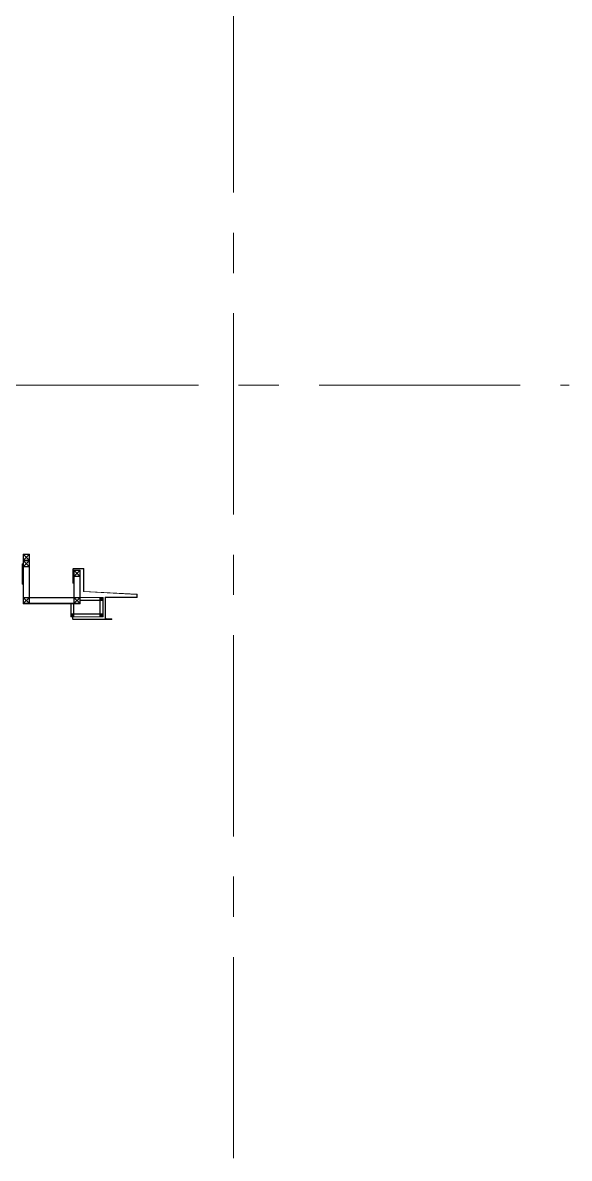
# Model space of a CAD drawing. Header units: millimetres. Extents: x 652937 to 1670132, y 1473552 to 2851037.
# Drawn here: x 663532.66 to 663536.98, y 1524455.64 to 1524464.6 of the extents above; entities that cross this region are included whole.
import ezdxf

# ---------------------------------------------------------------- set-up
doc = ezdxf.new("R2010")
doc.units = ezdxf.units.MM
doc.linetypes.add('XKITLINE00', pattern=[0])
doc.linetypes.add('XKITLINE02', pattern=[4, 2, -2])
doc.layers.add('Part', color=2, linetype='Continuous', lineweight=0)
doc.layers.add('S-GRID', color=1, linetype='Continuous', lineweight=9)

# ---------------------------------------------------------------- blocks, each defined once
blk = doc.blocks.new('*A1092749')
at = {"layer": 'S-GRID', "linetype": 'XKITLINE00', "lineweight": 0}
for p, q in [((566.349725, 31.898606), (574.287225, 31.898606)), ((575.874725, 31.898606), (577.462225, 31.898606)), ((579.049725, 31.898606), (586.987225, 31.898606)), ((588.574725, 31.898606), (588.921202, 31.898606))]:
    blk.add_line(p, q, dxfattribs=at)
blk = doc.blocks.new('*A1372905')
at = {"layer": 'S-GRID', "linetype": 'XKITLINE00', "lineweight": 0}
for p, q in [((575.678801, 39.491996), (575.678801, 47.429496)), ((575.678801, 36.316996), (575.678801, 37.904496)), ((575.678801, 26.791996), (575.678801, 34.729496)), ((575.678801, 23.616996), (575.678801, 25.204496)), ((575.678801, 14.091996), (575.678801, 22.029496)), ((575.678801, 10.916996), (575.678801, 12.504496)), ((575.678801, 1.391996), (575.678801, 9.329496))]:
    blk.add_line(p, q, dxfattribs=at)
blk = doc.blocks.new('*A1500984')
at = {"layer": 'Part', "linetype": 'XKITLINE00', "lineweight": 0}
for p, q in [((569.342182, 24.651106), (569.339502, 24.641106)), ((569.349502, 24.658426), (569.342182, 24.651106)), ((569.359502, 24.661106), (569.349502, 24.658426)), ((569.352002, 24.641106), (569.353007, 24.644856)), ((569.353007, 24.644856), (569.355752, 24.647601)), ((569.355752, 24.647601), (569.359502, 24.648606)), ((569.359502, 24.661106), (569.744502, 24.661106)), ((569.359502, 24.648606), (569.744502, 24.648606)), ((569.754502, 24.658426), (569.744502, 24.661106)), ((569.744502, 24.648606), (569.748252, 24.647601)), ((569.748252, 24.647601), (569.750997, 24.644856)), ((569.750997, 24.644856), (569.752002, 24.641106)), ((569.761823, 24.651106), (569.754502, 24.658426)), ((569.764502, 24.641106), (569.761823, 24.651106)), ((569.339502, 24.641106), (569.339502, 24.086106)), ((569.352002, 24.086106), (569.352002, 24.641106)), ((569.752002, 24.641106), (569.752002, 23.748117)), ((569.764502, 23.759976), (569.764502, 24.641106)), ((569.339502, 24.086106), (569.352002, 24.086106)), ((569.752002, 23.748117), (571.857397, 23.637122)), ((571.858055, 23.649605), (569.764502, 23.759976)), ((571.857002, 23.536106), (570.614502, 23.536106)), ((570.614502, 23.536106), (570.614502, 22.698606)), ((571.857002, 23.523606), (570.627002, 23.523606)), ((570.627002, 23.523606), (570.627002, 22.698606)), ((571.860752, 23.537111), (571.857002, 23.536106)), ((571.857002, 23.523606), (571.867002, 23.526285)), ((571.857397, 23.637122), (571.862443, 23.634794)), ((571.871512, 23.643397), (571.858055, 23.649605)), ((571.863497, 23.539856), (571.860752, 23.537111)), ((571.862443, 23.634794), (571.864502, 23.629632)), ((571.864502, 23.543606), (571.863497, 23.539856)), ((571.864502, 23.543606), (571.864502, 23.629632)), ((571.867002, 23.526285), (571.874323, 23.533606)), ((571.877002, 23.629632), (571.871512, 23.643397)), ((571.874323, 23.533606), (571.877002, 23.543606)), ((571.877002, 23.543606), (571.877002, 23.629632)), ((569.339502, 22.748606), (569.327002, 22.748606)), ((569.327002, 22.668606), (569.327002, 22.748606)), ((569.327002, 22.668606), (569.329682, 22.658606)), ((569.329682, 22.658606), (569.337002, 22.651285)), ((569.337002, 22.651285), (569.347002, 22.648606)), ((569.339502, 22.668606), (569.339502, 22.748606)), ((569.340507, 22.664856), (569.339502, 22.668606)), ((569.343252, 22.662111), (569.340507, 22.664856)), ((569.347002, 22.661106), (569.343252, 22.662111)), ((570.864502, 22.661106), (569.347002, 22.661106)), ((570.877002, 22.648606), (569.347002, 22.648606)), ((570.614502, 22.698606), (570.618856, 22.682356)), ((570.618856, 22.682356), (570.630752, 22.67046)), ((570.629682, 22.688606), (570.627002, 22.698606)), ((570.637002, 22.681285), (570.629682, 22.688606)), ((570.630752, 22.67046), (570.647002, 22.666106)), ((570.647002, 22.678606), (570.637002, 22.681285)), ((570.647002, 22.678606), (570.877002, 22.678606)), ((570.647002, 22.666106), (570.864502, 22.666106)), ((570.864502, 22.666106), (570.864502, 22.661106)), ((570.877002, 22.678606), (570.877002, 22.648606))]:
    blk.add_line(p, q, dxfattribs=at)
blk = doc.blocks.new('*A1501985')
at = {"layer": 'Part', "linetype": 'XKITLINE00', "lineweight": 0}
for p, q in [((569.342182, 24.651106), (569.339502, 24.641106)), ((569.349502, 24.658426), (569.342182, 24.651106)), ((569.359502, 24.661106), (569.349502, 24.658426)), ((569.352002, 24.641106), (569.353007, 24.644856)), ((569.353007, 24.644856), (569.355752, 24.647601)), ((569.355752, 24.647601), (569.359502, 24.648606)), ((569.359502, 24.661106), (569.744502, 24.661106)), ((569.359502, 24.648606), (569.744502, 24.648606)), ((569.754502, 24.658426), (569.744502, 24.661106)), ((569.744502, 24.648606), (569.748252, 24.647601)), ((569.748252, 24.647601), (569.750997, 24.644856)), ((569.750997, 24.644856), (569.752002, 24.641106)), ((569.761823, 24.651106), (569.754502, 24.658426)), ((569.764502, 24.641106), (569.761823, 24.651106)), ((569.339502, 24.641106), (569.339502, 24.086106)), ((569.352002, 24.086106), (569.352002, 24.641106)), ((569.752002, 24.641106), (569.752002, 23.748117)), ((569.764502, 23.759976), (569.764502, 24.641106)), ((569.339502, 24.086106), (569.352002, 24.086106)), ((569.752002, 23.748117), (571.857397, 23.637122)), ((571.858055, 23.649605), (569.764502, 23.759976)), ((571.857002, 23.536106), (570.614502, 23.536106)), ((570.614502, 23.536106), (570.614502, 22.698606)), ((571.857002, 23.523606), (570.627002, 23.523606)), ((570.627002, 23.523606), (570.627002, 22.698606)), ((571.860752, 23.537111), (571.857002, 23.536106)), ((571.857002, 23.523606), (571.867002, 23.526285)), ((571.857397, 23.637122), (571.862443, 23.634794)), ((571.871512, 23.643397), (571.858055, 23.649605)), ((571.863497, 23.539856), (571.860752, 23.537111)), ((571.862443, 23.634794), (571.864502, 23.629632)), ((571.864502, 23.543606), (571.863497, 23.539856)), ((571.864502, 23.543606), (571.864502, 23.629632)), ((571.867002, 23.526285), (571.874323, 23.533606)), ((571.877002, 23.629632), (571.871512, 23.643397)), ((571.874323, 23.533606), (571.877002, 23.543606)), ((571.877002, 23.543606), (571.877002, 23.629632)), ((569.339502, 22.748606), (569.327002, 22.748606)), ((569.327002, 22.668606), (569.327002, 22.748606)), ((569.327002, 22.668606), (569.329682, 22.658606)), ((569.329682, 22.658606), (569.337002, 22.651285)), ((569.337002, 22.651285), (569.347002, 22.648606)), ((569.339502, 22.668606), (569.339502, 22.748606)), ((569.340507, 22.664856), (569.339502, 22.668606)), ((569.343252, 22.662111), (569.340507, 22.664856)), ((569.347002, 22.661106), (569.343252, 22.662111)), ((570.864502, 22.661106), (569.347002, 22.661106)), ((570.877002, 22.648606), (569.347002, 22.648606)), ((570.614502, 22.698606), (570.618856, 22.682356)), ((570.618856, 22.682356), (570.630752, 22.67046)), ((570.629682, 22.688606), (570.627002, 22.698606)), ((570.637002, 22.681285), (570.629682, 22.688606)), ((570.630752, 22.67046), (570.647002, 22.666106)), ((570.647002, 22.678606), (570.637002, 22.681285)), ((570.647002, 22.678606), (570.877002, 22.678606)), ((570.647002, 22.666106), (570.864502, 22.666106)), ((570.864502, 22.666106), (570.864502, 22.661106)), ((570.877002, 22.678606), (570.877002, 22.648606))]:
    blk.add_line(p, q, dxfattribs=at)
blk = doc.blocks.new('*A1502986')
at = {"layer": 'Part', "linetype": 'XKITLINE02', "lineweight": 0}
for p, q in [((567.627002, 24.973606), (567.377002, 24.973606)), ((567.377002, 24.973606), (567.377002, 24.723606)), ((567.377002, 24.723606), (567.627002, 24.723606)), ((567.611002, 24.739606), (567.393002, 24.957606)), ((567.611002, 24.957606), (567.393002, 24.739606)), ((567.393002, 24.739606), (567.393002, 24.957606)), ((567.393002, 24.957606), (567.611002, 24.957606)), ((567.611002, 24.739606), (567.393002, 24.739606)), ((567.611002, 24.957606), (567.611002, 24.739606)), ((567.627002, 24.723606), (567.627002, 24.973606))]:
    blk.add_line(p, q, dxfattribs=at)
blk = doc.blocks.new('*A1503987')
at = {"layer": 'Part', "linetype": 'XKITLINE02', "lineweight": 0}
for p, q in [((569.627002, 24.598606), (569.377002, 24.598606)), ((569.377002, 24.598606), (569.377002, 24.348606)), ((569.377002, 24.348606), (569.627002, 24.348606)), ((569.611002, 24.364606), (569.393002, 24.582606)), ((569.611002, 24.582606), (569.393002, 24.364606)), ((569.393002, 24.364606), (569.393002, 24.582606)), ((569.393002, 24.582606), (569.611002, 24.582606)), ((569.611002, 24.364606), (569.393002, 24.364606)), ((569.611002, 24.582606), (569.611002, 24.364606)), ((569.627002, 24.348606), (569.627002, 24.598606))]:
    blk.add_line(p, q, dxfattribs=at)
blk = doc.blocks.new('*A1504988')
at = {"layer": 'Part', "linetype": 'XKITLINE02', "lineweight": 0}
for p, q in [((567.627002, 23.523606), (567.377002, 23.523606)), ((567.377002, 23.523606), (567.377002, 23.273606)), ((567.611002, 23.289606), (567.393002, 23.507606)), ((567.611002, 23.507606), (567.393002, 23.289606)), ((567.393002, 23.289606), (567.393002, 23.507606)), ((567.393002, 23.507606), (567.611002, 23.507606)), ((567.611002, 23.507606), (567.611002, 23.289606)), ((567.627002, 23.273606), (567.627002, 23.523606)), ((567.377002, 23.273606), (567.627002, 23.273606)), ((567.611002, 23.289606), (567.393002, 23.289606))]:
    blk.add_line(p, q, dxfattribs=at)
blk = doc.blocks.new('*A1505989')
at = {"layer": 'Part', "linetype": 'XKITLINE02', "lineweight": 0}
for p, q in [((569.377002, 22.873606), (569.252002, 22.873606)), ((569.252002, 22.873606), (569.252002, 22.748606)), ((569.367002, 22.758606), (569.262002, 22.863606)), ((569.367002, 22.863606), (569.262002, 22.758606)), ((569.262002, 22.758606), (569.262002, 22.863606)), ((569.262002, 22.863606), (569.367002, 22.863606)), ((569.367002, 22.863606), (569.367002, 22.758606)), ((569.377002, 22.748606), (569.377002, 22.873606)), ((569.252002, 22.748606), (569.377002, 22.748606)), ((569.367002, 22.758606), (569.262002, 22.758606))]:
    blk.add_line(p, q, dxfattribs=at)
blk = doc.blocks.new('*A1506990')
at = {"layer": 'Part', "linetype": 'XKITLINE02', "lineweight": 0}
for p, q in [((570.527002, 22.873606), (570.402002, 22.873606)), ((570.402002, 22.873606), (570.402002, 22.748606)), ((570.517002, 22.758606), (570.412002, 22.863606)), ((570.517002, 22.863606), (570.412002, 22.758606)), ((570.412002, 22.758606), (570.412002, 22.863606)), ((570.412002, 22.863606), (570.517002, 22.863606)), ((570.517002, 22.863606), (570.517002, 22.758606)), ((570.527002, 22.748606), (570.527002, 22.873606)), ((570.402002, 22.748606), (570.527002, 22.748606)), ((570.517002, 22.758606), (570.412002, 22.758606))]:
    blk.add_line(p, q, dxfattribs=at)
blk = doc.blocks.new('*A1507991')
at = {"layer": 'Part', "linetype": 'XKITLINE02', "lineweight": 0}
for p, q in [((570.527002, 23.523606), (570.402002, 23.523606)), ((570.402002, 23.523606), (570.402002, 23.398606)), ((570.402002, 23.398606), (570.527002, 23.398606)), ((570.517002, 23.408606), (570.412002, 23.513606)), ((570.517002, 23.513606), (570.412002, 23.408606)), ((570.412002, 23.408606), (570.412002, 23.513606)), ((570.412002, 23.513606), (570.517002, 23.513606)), ((570.517002, 23.408606), (570.412002, 23.408606)), ((570.517002, 23.513606), (570.517002, 23.408606)), ((570.527002, 23.398606), (570.527002, 23.523606))]:
    blk.add_line(p, q, dxfattribs=at)
blk = doc.blocks.new('*A1508992')
at = {"layer": 'Part', "linetype": 'XKITLINE02', "lineweight": 0}
for p, q in [((569.627002, 23.523606), (569.377002, 23.523606)), ((569.377002, 23.523606), (569.377002, 23.273606)), ((569.611002, 23.289606), (569.393002, 23.507606)), ((569.611002, 23.507606), (569.393002, 23.289606)), ((569.393002, 23.289606), (569.393002, 23.507606)), ((569.393002, 23.507606), (569.611002, 23.507606)), ((569.611002, 23.507606), (569.611002, 23.289606)), ((569.627002, 23.273606), (569.627002, 23.523606)), ((569.377002, 23.273606), (569.627002, 23.273606)), ((569.611002, 23.289606), (569.393002, 23.289606))]:
    blk.add_line(p, q, dxfattribs=at)
blk = doc.blocks.new('*A1511995')
at = {"layer": 'Part', "linetype": 'XKITLINE02', "lineweight": 0}
for p, q in [((567.627002, 24.973606), (567.377002, 24.973606)), ((567.377002, 24.973606), (567.377002, 24.723606)), ((567.377002, 24.723606), (567.627002, 24.723606)), ((567.611002, 24.739606), (567.393002, 24.957606)), ((567.611002, 24.957606), (567.393002, 24.739606)), ((567.393002, 24.739606), (567.393002, 24.957606)), ((567.393002, 24.957606), (567.611002, 24.957606)), ((567.611002, 24.739606), (567.393002, 24.739606)), ((567.611002, 24.957606), (567.611002, 24.739606)), ((567.627002, 24.723606), (567.627002, 24.973606))]:
    blk.add_line(p, q, dxfattribs=at)
blk = doc.blocks.new('*A1512996')
at = {"layer": 'Part', "linetype": 'XKITLINE02', "lineweight": 0}
for p, q in [((569.627002, 24.598606), (569.377002, 24.598606)), ((569.377002, 24.598606), (569.377002, 24.348606)), ((569.377002, 24.348606), (569.627002, 24.348606)), ((569.611002, 24.364606), (569.393002, 24.582606)), ((569.611002, 24.582606), (569.393002, 24.364606)), ((569.393002, 24.364606), (569.393002, 24.582606)), ((569.393002, 24.582606), (569.611002, 24.582606)), ((569.611002, 24.364606), (569.393002, 24.364606)), ((569.611002, 24.582606), (569.611002, 24.364606)), ((569.627002, 24.348606), (569.627002, 24.598606))]:
    blk.add_line(p, q, dxfattribs=at)
blk = doc.blocks.new('*A1513997')
at = {"layer": 'Part', "linetype": 'XKITLINE02', "lineweight": 0}
for p, q in [((567.627002, 23.523606), (567.377002, 23.523606)), ((567.377002, 23.523606), (567.377002, 23.273606)), ((567.611002, 23.289606), (567.393002, 23.507606)), ((567.611002, 23.507606), (567.393002, 23.289606)), ((567.393002, 23.289606), (567.393002, 23.507606)), ((567.393002, 23.507606), (567.611002, 23.507606)), ((567.611002, 23.507606), (567.611002, 23.289606)), ((567.627002, 23.273606), (567.627002, 23.523606)), ((567.377002, 23.273606), (567.627002, 23.273606)), ((567.611002, 23.289606), (567.393002, 23.289606))]:
    blk.add_line(p, q, dxfattribs=at)
blk = doc.blocks.new('*A1514998')
at = {"layer": 'Part', "linetype": 'XKITLINE02', "lineweight": 0}
for p, q in [((569.377002, 22.873606), (569.252002, 22.873606)), ((569.252002, 22.873606), (569.252002, 22.748606)), ((569.367002, 22.758606), (569.262002, 22.863606)), ((569.367002, 22.863606), (569.262002, 22.758606)), ((569.262002, 22.758606), (569.262002, 22.863606)), ((569.262002, 22.863606), (569.367002, 22.863606)), ((569.367002, 22.863606), (569.367002, 22.758606)), ((569.377002, 22.748606), (569.377002, 22.873606)), ((569.252002, 22.748606), (569.377002, 22.748606)), ((569.367002, 22.758606), (569.262002, 22.758606))]:
    blk.add_line(p, q, dxfattribs=at)
blk = doc.blocks.new('*A1515999')
at = {"layer": 'Part', "linetype": 'XKITLINE02', "lineweight": 0}
for p, q in [((570.527002, 22.873606), (570.402002, 22.873606)), ((570.402002, 22.873606), (570.402002, 22.748606)), ((570.517002, 22.758606), (570.412002, 22.863606)), ((570.517002, 22.863606), (570.412002, 22.758606)), ((570.412002, 22.758606), (570.412002, 22.863606)), ((570.412002, 22.863606), (570.517002, 22.863606)), ((570.517002, 22.863606), (570.517002, 22.758606)), ((570.527002, 22.748606), (570.527002, 22.873606)), ((570.402002, 22.748606), (570.527002, 22.748606)), ((570.517002, 22.758606), (570.412002, 22.758606))]:
    blk.add_line(p, q, dxfattribs=at)
blk = doc.blocks.new('*A15161000')
at = {"layer": 'Part', "linetype": 'XKITLINE02', "lineweight": 0}
for p, q in [((570.527002, 23.523606), (570.402002, 23.523606)), ((570.402002, 23.523606), (570.402002, 23.398606)), ((570.402002, 23.398606), (570.527002, 23.398606)), ((570.517002, 23.408606), (570.412002, 23.513606)), ((570.517002, 23.513606), (570.412002, 23.408606)), ((570.412002, 23.408606), (570.412002, 23.513606)), ((570.412002, 23.513606), (570.517002, 23.513606)), ((570.517002, 23.408606), (570.412002, 23.408606)), ((570.517002, 23.513606), (570.517002, 23.408606)), ((570.527002, 23.398606), (570.527002, 23.523606))]:
    blk.add_line(p, q, dxfattribs=at)
blk = doc.blocks.new('*A15171001')
at = {"layer": 'Part', "linetype": 'XKITLINE02', "lineweight": 0}
for p, q in [((569.627002, 23.523606), (569.377002, 23.523606)), ((569.377002, 23.523606), (569.377002, 23.273606)), ((569.611002, 23.289606), (569.393002, 23.507606)), ((569.611002, 23.507606), (569.393002, 23.289606)), ((569.393002, 23.289606), (569.393002, 23.507606)), ((569.393002, 23.507606), (569.611002, 23.507606)), ((569.611002, 23.507606), (569.611002, 23.289606)), ((569.627002, 23.273606), (569.627002, 23.523606)), ((569.377002, 23.273606), (569.627002, 23.273606)), ((569.611002, 23.289606), (569.393002, 23.289606))]:
    blk.add_line(p, q, dxfattribs=at)
blk = doc.blocks.new('*A15241008')
at = {"layer": 'Part', "linetype": 'XKITLINE00', "lineweight": 0}
for p, q in [((567.337001, 24.848617), (567.337001, 24.048617)), ((567.337001, 24.848617), (567.387001, 24.848617)), ((567.387001, 24.848617), (567.387001, 24.048617)), ((567.387001, 24.048617), (567.337001, 24.048617))]:
    blk.add_line(p, q, dxfattribs=at)
at = {"layer": 'Part', "linetype": 'XKITLINE02', "lineweight": 0}
for p, q in [((567.387001, 24.723514), (567.337001, 24.723514)), ((567.387001, 24.198617), (567.337001, 24.198617))]:
    blk.add_line(p, q, dxfattribs=at)
blk = doc.blocks.new('*A15251009')
at = {"layer": 'Part', "linetype": 'XKITLINE00', "lineweight": 0}
for p, q in [((567.377002, 24.973606), (567.627002, 24.973606)), ((567.377002, 23.523606), (567.377002, 24.973606)), ((567.627002, 24.973606), (567.627002, 23.523606)), ((567.627002, 23.523606), (567.377002, 23.523606))]:
    blk.add_line(p, q, dxfattribs=at)
at = {"layer": 'Part', "linetype": 'XKITLINE02', "lineweight": 0}
for p, q in [((567.393002, 24.973606), (567.393002, 23.523606)), ((567.611002, 23.523606), (567.611002, 24.973606))]:
    blk.add_line(p, q, dxfattribs=at)
blk = doc.blocks.new('*A15261010')
at = {"layer": 'Part', "linetype": 'XKITLINE00', "lineweight": 0}
for p, q in [((569.627002, 24.598606), (569.377002, 24.598606)), ((569.377002, 24.598606), (569.377002, 23.523606)), ((569.627002, 24.598606), (569.627002, 23.523606)), ((569.627002, 23.523606), (569.377002, 23.523606))]:
    blk.add_line(p, q, dxfattribs=at)
at = {"layer": 'Part', "linetype": 'XKITLINE02', "lineweight": 0}
for p, q in [((569.393002, 24.598606), (569.393002, 23.523606)), ((569.611002, 23.523606), (569.611002, 24.598606))]:
    blk.add_line(p, q, dxfattribs=at)
blk = doc.blocks.new('*A15271011')
at = {"layer": 'Part', "linetype": 'XKITLINE00', "lineweight": 0}
for p, q in [((569.627002, 23.523606), (567.377002, 23.523606)), ((567.377002, 23.523606), (567.377002, 23.273606)), ((569.627002, 23.523606), (569.627002, 23.273606)), ((569.627002, 23.273606), (567.377002, 23.273606))]:
    blk.add_line(p, q, dxfattribs=at)
at = {"layer": 'Part', "linetype": 'XKITLINE02', "lineweight": 0}
for p, q in [((567.377002, 23.507606), (569.627002, 23.507606)), ((569.627002, 23.289606), (567.377002, 23.289606))]:
    blk.add_line(p, q, dxfattribs=at)
blk = doc.blocks.new('*A15281012')
at = {"layer": 'Part', "linetype": 'XKITLINE00', "lineweight": 0}
for p, q in [((569.627002, 23.523606), (569.627002, 23.398606)), ((569.627002, 23.523606), (570.527002, 23.523606)), ((569.627002, 23.398606), (570.527002, 23.398606)), ((570.527002, 23.523606), (570.527002, 23.398606))]:
    blk.add_line(p, q, dxfattribs=at)
at = {"layer": 'Part', "linetype": 'XKITLINE02', "lineweight": 0}
for p, q in [((569.627002, 23.513606), (570.527002, 23.513606)), ((570.527002, 23.408606), (569.627002, 23.408606))]:
    blk.add_line(p, q, dxfattribs=at)
blk = doc.blocks.new('*A15291013')
at = {"layer": 'Part', "linetype": 'XKITLINE00', "lineweight": 0}
for p, q in [((570.527002, 23.398606), (570.402002, 23.398606)), ((570.402002, 23.398606), (570.402002, 22.873606)), ((570.527002, 23.398606), (570.527002, 22.873606)), ((570.527002, 22.873606), (570.402002, 22.873606))]:
    blk.add_line(p, q, dxfattribs=at)
at = {"layer": 'Part', "linetype": 'XKITLINE02', "lineweight": 0}
for p, q in [((570.412002, 23.398606), (570.412002, 22.873606)), ((570.517002, 22.873606), (570.517002, 23.398606))]:
    blk.add_line(p, q, dxfattribs=at)
blk = doc.blocks.new('*A15301014')
at = {"layer": 'Part', "linetype": 'XKITLINE00', "lineweight": 0}
for p, q in [((569.252002, 22.748606), (569.252002, 22.873606)), ((570.527002, 22.873606), (569.252002, 22.873606)), ((570.527002, 22.873606), (570.527002, 22.748606)), ((570.527002, 22.748606), (569.252002, 22.748606))]:
    blk.add_line(p, q, dxfattribs=at)
at = {"layer": 'Part', "linetype": 'XKITLINE02', "lineweight": 0}
for p, q in [((570.527002, 22.863606), (569.252002, 22.863606)), ((570.527002, 22.758606), (569.252002, 22.758606))]:
    blk.add_line(p, q, dxfattribs=at)
blk = doc.blocks.new('*A15311015')
at = {"layer": 'Part', "linetype": 'XKITLINE00', "lineweight": 0}
for p, q in [((569.252002, 22.873606), (569.252002, 23.273606)), ((569.377002, 23.273606), (569.252002, 23.273606)), ((569.377002, 22.873606), (569.252002, 22.873606)), ((569.377002, 22.873606), (569.377002, 23.273606))]:
    blk.add_line(p, q, dxfattribs=at)
at = {"layer": 'Part', "linetype": 'XKITLINE02', "lineweight": 0}
for p, q in [((569.262002, 23.273606), (569.262002, 22.873606)), ((569.367002, 23.273606), (569.367002, 22.873606))]:
    blk.add_line(p, q, dxfattribs=at)
blk = doc.blocks.new('*A15351019')
at = {"layer": 'Part', "linetype": 'XKITLINE00', "lineweight": 0}
for p, q in [((567.377002, 24.973606), (567.627002, 24.973606)), ((567.377002, 23.523606), (567.377002, 24.973606)), ((567.627002, 24.973606), (567.627002, 23.523606)), ((567.627002, 23.523606), (567.377002, 23.523606))]:
    blk.add_line(p, q, dxfattribs=at)
at = {"layer": 'Part', "linetype": 'XKITLINE02', "lineweight": 0}
for p, q in [((567.393002, 24.973606), (567.393002, 23.523606)), ((567.611002, 23.523606), (567.611002, 24.973606))]:
    blk.add_line(p, q, dxfattribs=at)
blk = doc.blocks.new('*A15361020')
at = {"layer": 'Part', "linetype": 'XKITLINE00', "lineweight": 0}
for p, q in [((569.627002, 24.598606), (569.377002, 24.598606)), ((569.377002, 24.598606), (569.377002, 23.523606)), ((569.627002, 24.598606), (569.627002, 23.523606)), ((569.627002, 23.523606), (569.377002, 23.523606))]:
    blk.add_line(p, q, dxfattribs=at)
at = {"layer": 'Part', "linetype": 'XKITLINE02', "lineweight": 0}
for p, q in [((569.393002, 24.598606), (569.393002, 23.523606)), ((569.611002, 23.523606), (569.611002, 24.598606))]:
    blk.add_line(p, q, dxfattribs=at)
blk = doc.blocks.new('*A15371021')
at = {"layer": 'Part', "linetype": 'XKITLINE00', "lineweight": 0}
for p, q in [((569.627002, 23.523606), (567.377002, 23.523606)), ((567.377002, 23.523606), (567.377002, 23.273606)), ((569.627002, 23.523606), (569.627002, 23.273606)), ((569.627002, 23.273606), (567.377002, 23.273606))]:
    blk.add_line(p, q, dxfattribs=at)
at = {"layer": 'Part', "linetype": 'XKITLINE02', "lineweight": 0}
for p, q in [((567.377002, 23.507606), (569.627002, 23.507606)), ((569.627002, 23.289606), (567.377002, 23.289606))]:
    blk.add_line(p, q, dxfattribs=at)
blk = doc.blocks.new('*A15381022')
at = {"layer": 'Part', "linetype": 'XKITLINE00', "lineweight": 0}
for p, q in [((569.627002, 23.523606), (569.627002, 23.398606)), ((569.627002, 23.523606), (570.527002, 23.523606)), ((569.627002, 23.398606), (570.527002, 23.398606)), ((570.527002, 23.523606), (570.527002, 23.398606))]:
    blk.add_line(p, q, dxfattribs=at)
at = {"layer": 'Part', "linetype": 'XKITLINE02', "lineweight": 0}
for p, q in [((569.627002, 23.513606), (570.527002, 23.513606)), ((570.527002, 23.408606), (569.627002, 23.408606))]:
    blk.add_line(p, q, dxfattribs=at)
blk = doc.blocks.new('*A15391023')
at = {"layer": 'Part', "linetype": 'XKITLINE00', "lineweight": 0}
for p, q in [((570.527002, 23.398606), (570.402002, 23.398606)), ((570.402002, 23.398606), (570.402002, 22.873606)), ((570.527002, 23.398606), (570.527002, 22.873606)), ((570.527002, 22.873606), (570.402002, 22.873606))]:
    blk.add_line(p, q, dxfattribs=at)
at = {"layer": 'Part', "linetype": 'XKITLINE02', "lineweight": 0}
for p, q in [((570.412002, 23.398606), (570.412002, 22.873606)), ((570.517002, 22.873606), (570.517002, 23.398606))]:
    blk.add_line(p, q, dxfattribs=at)
blk = doc.blocks.new('*A15401024')
at = {"layer": 'Part', "linetype": 'XKITLINE00', "lineweight": 0}
for p, q in [((569.252002, 22.748606), (569.252002, 22.873606)), ((570.527002, 22.873606), (569.252002, 22.873606)), ((570.527002, 22.873606), (570.527002, 22.748606)), ((570.527002, 22.748606), (569.252002, 22.748606))]:
    blk.add_line(p, q, dxfattribs=at)
at = {"layer": 'Part', "linetype": 'XKITLINE02', "lineweight": 0}
for p, q in [((570.527002, 22.863606), (569.252002, 22.863606)), ((570.527002, 22.758606), (569.252002, 22.758606))]:
    blk.add_line(p, q, dxfattribs=at)
blk = doc.blocks.new('*A15411025')
at = {"layer": 'Part', "linetype": 'XKITLINE00', "lineweight": 0}
for p, q in [((569.252002, 22.873606), (569.252002, 23.273606)), ((569.377002, 23.273606), (569.252002, 23.273606)), ((569.377002, 22.873606), (569.252002, 22.873606)), ((569.377002, 22.873606), (569.377002, 23.273606))]:
    blk.add_line(p, q, dxfattribs=at)
at = {"layer": 'Part', "linetype": 'XKITLINE02', "lineweight": 0}
for p, q in [((569.262002, 23.273606), (569.262002, 22.873606)), ((569.367002, 23.273606), (569.367002, 22.873606))]:
    blk.add_line(p, q, dxfattribs=at)
blk = doc.blocks.new('*A15451029')
at = {"layer": 'Part', "linetype": 'XKITLINE00', "lineweight": 0}
for p, q in [((567.627002, 25.223606), (567.377002, 25.223606)), ((567.377002, 25.223606), (567.377002, 24.973606)), ((567.611002, 24.989606), (567.393002, 25.207606)), ((567.393002, 24.989606), (567.393002, 25.207606)), ((567.393002, 25.207606), (567.611002, 25.207606)), ((567.393002, 24.989606), (567.611002, 25.207606)), ((567.611002, 25.207606), (567.611002, 24.989606)), ((567.627002, 24.973606), (567.627002, 25.223606)), ((567.377002, 24.973606), (567.627002, 24.973606)), ((567.611002, 24.989606), (567.393002, 24.989606))]:
    blk.add_line(p, q, dxfattribs=at)
blk = doc.blocks.new('si12')
at = {"lineweight": 0, "xscale": 200, "yscale": 200, "zscale": 200}
for name in ['*A1372905', '*A1092749', '*A15451029', '*A1502986', '*A1511995', '*A15251009', '*A15351019', '*A15241008', '*A1500984', '*A1501985', '*A1503987', '*A1512996', '*A15261010', '*A15361020', '*A1504988', '*A1513997', '*A15271011', '*A15371021', '*A15311015', '*A15411025', '*A1508992', '*A15171001', '*A15281012', '*A15381022', '*A1507991', '*A15161000', '*A15291013', '*A15391023', '*A1505989', '*A1514998', '*A15301014', '*A15401024', '*A1506990', '*A1515999']:
    blk.add_blockref(name, (-125633.2, 57033.4), dxfattribs=at)

msp = doc.modelspace()

# ---------------------------------------------------------------- block references
at = {"xscale": 0.001, "yscale": 0.001, "zscale": 0.001}
msp.add_blockref('si12', (663544.8241, 1524398.33), dxfattribs=at)

doc.saveas('drawing.dxf')
